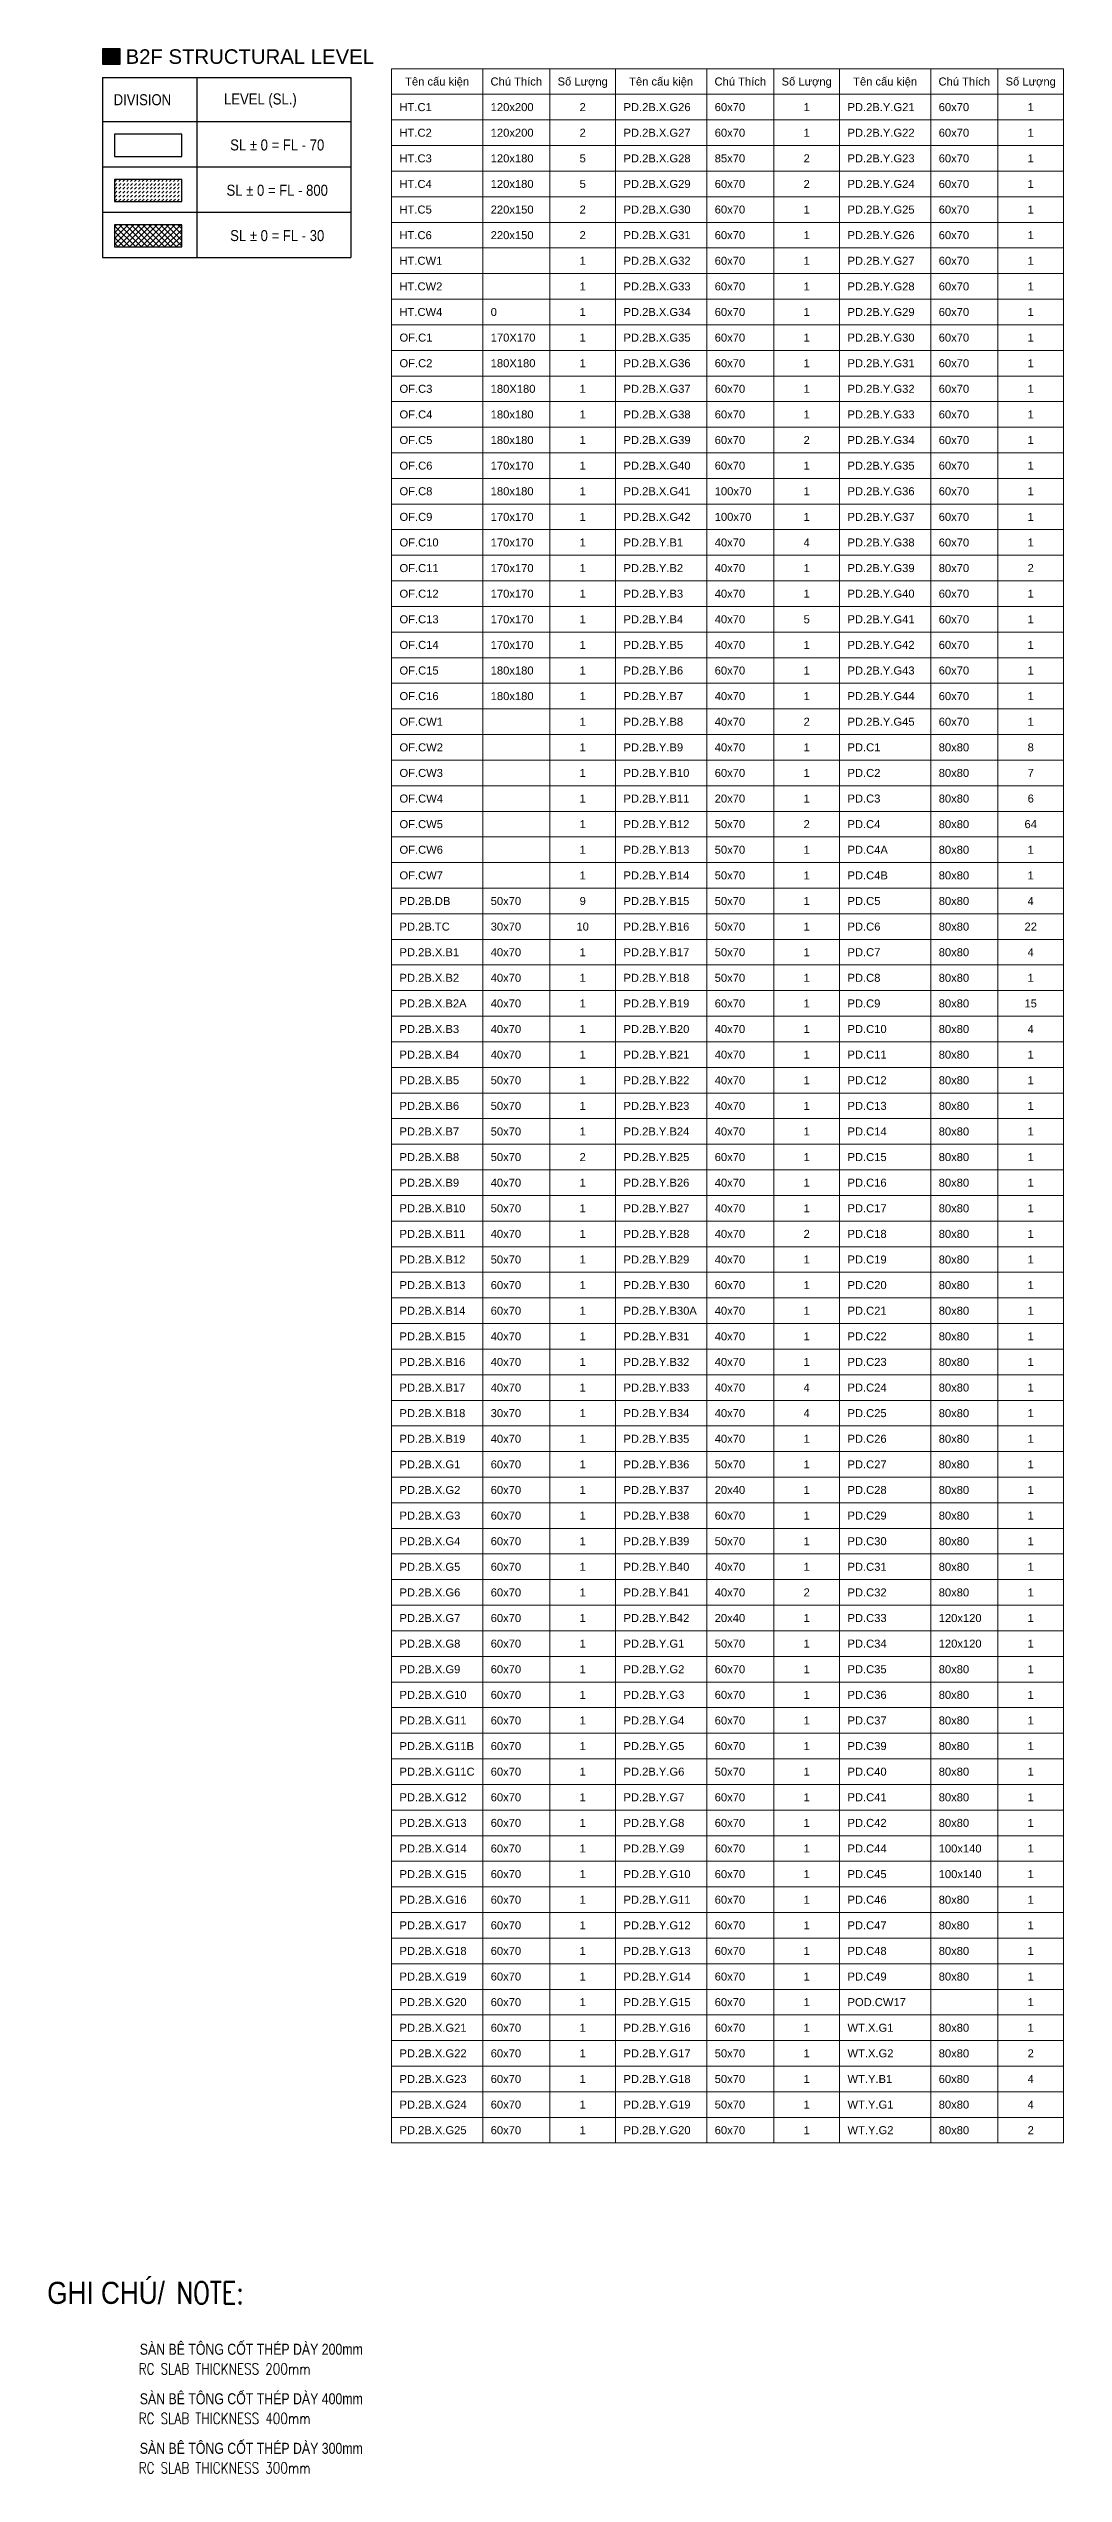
# Model space of a CAD drawing. Header units: millimetres. Extents: x -20379 to 476967, y -520228 to 220376.
# Drawn here: x 217867 to 263922, y -9451 to 100546 of the extents above; entities that cross this region are included whole.
import ezdxf
from ezdxf.enums import TextEntityAlignment as Align

# ---------------------------------------------------------------- set-up
doc = ezdxf.new("R2010")
doc.units = ezdxf.units.MM
doc.header["$MEASUREMENT"] = 0
for name, color, linetype, lineweight in [('$0$NDC_S_THIN LINE', 7, 'Continuous', 20), ('NDC_FRAME', 7, 'Continuous', 20), ('NDC_S_DIM', 1, 'Continuous', 15), ('NDC_S_ENG TEXT', 2, 'Continuous', 20), ('NDC_S_HATCH MATERIAL', 8, 'Continuous', 9), ('NDC_S_VN TEXT', 7, 'Continuous', 20)]:
    doc.layers.add(name, color=color, linetype=linetype, lineweight=lineweight)
doc.layers.add('FOOTING BOTTOM LEVEL$0$@ SL+100 EL-1.3', color=11, linetype='Continuous')
doc.layers.add('FOOTING BOTTOM LEVEL$0$@ SL+300 EL-1.1', color=41, linetype='Continuous')
doc.styles.add('FOOTING BOTTOM LEVEL$0$AREA MENSURATION$0$Style-Arial', font='arial.ttf')
doc.styles.add('NDC_ARIAL', font='arial.ttf', dxfattribs={"width": 0.85})
doc.styles.add('NDC_EN TXT', font='romans.shx', dxfattribs={"width": 0.8})
doc.styles.add('NDC_VIE TXT', font='arial.ttf', dxfattribs={"width": 0.8})

# ---------------------------------------------------------------- blocks, each defined once
blk = doc.blocks.new('A$Ca77c4fbf')
at = {"layer": 'NDC_FRAME'}
for p, q in [((0, 0), (0, -94089.6)), ((0, 0), (10164, 0)), ((4138.2, 0), (4138.2, -94089.6)), ((7187.4, 0), (7187.4, -94089.6)), ((10164, 0), (10164, -94089.6)), ((10164, 0), (10164, -94089.6)), ((10164, 0), (20328, 0)), ((14302.2, 0), (14302.2, -94089.6)), ((17351.4, 0), (17351.4, -94089.6)), ((20328, 0), (20328, -94089.6)), ((20328, 0), (20328, -94089.6)), ((20328, 0), (30492, 0)), ((24466.2, 0), (24466.2, -94089.6)), ((27515.4, 0), (27515.4, -94089.6)), ((30492, 0), (30492, -94089.6)), ((0, -1161.6), (10164, -1161.6)), ((10164, -1161.6), (20328, -1161.6)), ((20328, -1161.6), (30492, -1161.6)), ((0, -2323.2), (10164, -2323.2)), ((10164, -2323.2), (20328, -2323.2)), ((20328, -2323.2), (30492, -2323.2)), ((0, -3484.8), (10164, -3484.8)), ((10164, -3484.8), (20328, -3484.8)), ((20328, -3484.8), (30492, -3484.8)), ((0, -4646.4), (10164, -4646.4)), ((10164, -4646.4), (20328, -4646.4)), ((20328, -4646.4), (30492, -4646.4)), ((0, -5808), (10164, -5808)), ((10164, -5808), (20328, -5808)), ((20328, -5808), (30492, -5808)), ((0, -6969.6), (10164, -6969.6)), ((10164, -6969.6), (20328, -6969.6)), ((20328, -6969.6), (30492, -6969.6)), ((0, -8131.2), (10164, -8131.2)), ((10164, -8131.2), (20328, -8131.2)), ((20328, -8131.2), (30492, -8131.2)), ((0, -9292.8), (10164, -9292.8)), ((10164, -9292.8), (20328, -9292.8)), ((20328, -9292.8), (30492, -9292.8)), ((0, -10454.4), (10164, -10454.4)), ((10164, -10454.4), (20328, -10454.4)), ((20328, -10454.4), (30492, -10454.4)), ((0, -11616), (10164, -11616)), ((10164, -11616), (20328, -11616)), ((20328, -11616), (30492, -11616)), ((0, -12777.6), (10164, -12777.6)), ((10164, -12777.6), (20328, -12777.6)), ((20328, -12777.6), (30492, -12777.6)), ((0, -13939.2), (10164, -13939.2)), ((10164, -13939.2), (20328, -13939.2)), ((20328, -13939.2), (30492, -13939.2)), ((0, -15100.8), (10164, -15100.8)), ((10164, -15100.8), (20328, -15100.8)), ((20328, -15100.8), (30492, -15100.8)), ((0, -16262.4), (10164, -16262.4)), ((10164, -16262.4), (20328, -16262.4)), ((20328, -16262.4), (30492, -16262.4)), ((0, -17424), (10164, -17424)), ((10164, -17424), (20328, -17424)), ((20328, -17424), (30492, -17424)), ((0, -18585.6), (10164, -18585.6)), ((10164, -18585.6), (20328, -18585.6)), ((20328, -18585.6), (30492, -18585.6)), ((0, -19747.2), (10164, -19747.2)), ((10164, -19747.2), (20328, -19747.2)), ((20328, -19747.2), (30492, -19747.2)), ((0, -20908.8), (10164, -20908.8)), ((10164, -20908.8), (20328, -20908.8)), ((20328, -20908.8), (30492, -20908.8)), ((0, -22070.4), (10164, -22070.4)), ((10164, -22070.4), (20328, -22070.4)), ((20328, -22070.4), (30492, -22070.4)), ((0, -23232), (10164, -23232)), ((10164, -23232), (20328, -23232)), ((20328, -23232), (30492, -23232)), ((0, -24393.6), (10164, -24393.6)), ((10164, -24393.6), (20328, -24393.6)), ((20328, -24393.6), (30492, -24393.6)), ((0, -25555.2), (10164, -25555.2)), ((10164, -25555.2), (20328, -25555.2)), ((20328, -25555.2), (30492, -25555.2)), ((0, -26716.8), (10164, -26716.8)), ((10164, -26716.8), (20328, -26716.8)), ((20328, -26716.8), (30492, -26716.8)), ((0, -27878.4), (10164, -27878.4)), ((10164, -27878.4), (20328, -27878.4)), ((20328, -27878.4), (30492, -27878.4)), ((0, -29040), (10164, -29040)), ((10164, -29040), (20328, -29040)), ((20328, -29040), (30492, -29040)), ((0, -30201.6), (10164, -30201.6)), ((10164, -30201.6), (20328, -30201.6)), ((20328, -30201.6), (30492, -30201.6)), ((0, -31363.2), (10164, -31363.2)), ((10164, -31363.2), (20328, -31363.2)), ((20328, -31363.2), (30492, -31363.2)), ((0, -32524.8), (10164, -32524.8)), ((10164, -32524.8), (20328, -32524.8)), ((20328, -32524.8), (30492, -32524.8)), ((0, -33686.4), (10164, -33686.4)), ((10164, -33686.4), (20328, -33686.4)), ((20328, -33686.4), (30492, -33686.4)), ((0, -34848), (10164, -34848)), ((10164, -34848), (20328, -34848)), ((20328, -34848), (30492, -34848)), ((0, -36009.6), (10164, -36009.6)), ((10164, -36009.6), (20328, -36009.6)), ((20328, -36009.6), (30492, -36009.6)), ((0, -37171.2), (10164, -37171.2)), ((10164, -37171.2), (20328, -37171.2)), ((20328, -37171.2), (30492, -37171.2)), ((0, -38332.8), (10164, -38332.8)), ((10164, -38332.8), (20328, -38332.8)), ((20328, -38332.8), (30492, -38332.8)), ((0, -39494.4), (10164, -39494.4)), ((10164, -39494.4), (20328, -39494.4)), ((20328, -39494.4), (30492, -39494.4)), ((0, -40656), (10164, -40656)), ((10164, -40656), (20328, -40656)), ((20328, -40656), (30492, -40656)), ((0, -41817.6), (10164, -41817.6)), ((10164, -41817.6), (20328, -41817.6)), ((20328, -41817.6), (30492, -41817.6)), ((0, -42979.2), (10164, -42979.2)), ((10164, -42979.2), (20328, -42979.2)), ((20328, -42979.2), (30492, -42979.2)), ((0, -44140.8), (10164, -44140.8)), ((10164, -44140.8), (20328, -44140.8)), ((20328, -44140.8), (30492, -44140.8)), ((0, -45302.4), (10164, -45302.4)), ((10164, -45302.4), (20328, -45302.4)), ((20328, -45302.4), (30492, -45302.4)), ((0, -46464), (10164, -46464)), ((10164, -46464), (20328, -46464)), ((20328, -46464), (30492, -46464)), ((0, -47625.6), (10164, -47625.6)), ((10164, -47625.6), (20328, -47625.6)), ((20328, -47625.6), (30492, -47625.6)), ((0, -48787.2), (10164, -48787.2)), ((10164, -48787.2), (20328, -48787.2)), ((20328, -48787.2), (30492, -48787.2)), ((0, -49948.8), (10164, -49948.8)), ((10164, -49948.8), (20328, -49948.8)), ((20328, -49948.8), (30492, -49948.8)), ((0, -51110.4), (10164, -51110.4)), ((10164, -51110.4), (20328, -51110.4)), ((20328, -51110.4), (30492, -51110.4)), ((0, -52272), (10164, -52272)), ((10164, -52272), (20328, -52272)), ((20328, -52272), (30492, -52272)), ((0, -53433.6), (10164, -53433.6)), ((10164, -53433.6), (20328, -53433.6)), ((20328, -53433.6), (30492, -53433.6)), ((0, -54595.2), (10164, -54595.2)), ((10164, -54595.2), (20328, -54595.2)), ((20328, -54595.2), (30492, -54595.2)), ((0, -55756.8), (10164, -55756.8)), ((10164, -55756.8), (20328, -55756.8)), ((20328, -55756.8), (30492, -55756.8)), ((0, -56918.4), (10164, -56918.4)), ((10164, -56918.4), (20328, -56918.4)), ((20328, -56918.4), (30492, -56918.4)), ((0, -58080), (10164, -58080)), ((10164, -58080), (20328, -58080)), ((20328, -58080), (30492, -58080)), ((0, -59241.6), (10164, -59241.6)), ((10164, -59241.6), (20328, -59241.6)), ((20328, -59241.6), (30492, -59241.6)), ((0, -60403.2), (10164, -60403.2)), ((10164, -60403.2), (20328, -60403.2)), ((20328, -60403.2), (30492, -60403.2)), ((0, -61564.8), (10164, -61564.8)), ((10164, -61564.8), (20328, -61564.8)), ((20328, -61564.8), (30492, -61564.8)), ((0, -62726.4), (10164, -62726.4)), ((10164, -62726.4), (20328, -62726.4)), ((20328, -62726.4), (30492, -62726.4)), ((0, -63888), (10164, -63888)), ((10164, -63888), (20328, -63888)), ((20328, -63888), (30492, -63888)), ((0, -65049.6), (10164, -65049.6)), ((10164, -65049.6), (20328, -65049.6)), ((20328, -65049.6), (30492, -65049.6)), ((0, -66211.2), (10164, -66211.2)), ((10164, -66211.2), (20328, -66211.2)), ((20328, -66211.2), (30492, -66211.2)), ((0, -67372.8), (10164, -67372.8)), ((10164, -67372.8), (20328, -67372.8)), ((20328, -67372.8), (30492, -67372.8)), ((0, -68534.4), (10164, -68534.4)), ((10164, -68534.4), (20328, -68534.4)), ((20328, -68534.4), (30492, -68534.4)), ((0, -69696), (10164, -69696)), ((10164, -69696), (20328, -69696)), ((20328, -69696), (30492, -69696)), ((0, -70857.6), (10164, -70857.6)), ((10164, -70857.6), (20328, -70857.6)), ((20328, -70857.6), (30492, -70857.6)), ((0, -72019.2), (10164, -72019.2)), ((10164, -72019.2), (20328, -72019.2)), ((20328, -72019.2), (30492, -72019.2)), ((0, -73180.8), (10164, -73180.8)), ((10164, -73180.8), (20328, -73180.8)), ((20328, -73180.8), (30492, -73180.8)), ((0, -74342.4), (10164, -74342.4)), ((10164, -74342.4), (20328, -74342.4)), ((20328, -74342.4), (30492, -74342.4)), ((0, -75504), (10164, -75504)), ((10164, -75504), (20328, -75504)), ((20328, -75504), (30492, -75504)), ((0, -76665.6), (10164, -76665.6)), ((10164, -76665.6), (20328, -76665.6)), ((20328, -76665.6), (30492, -76665.6)), ((0, -77827.2), (10164, -77827.2)), ((10164, -77827.2), (20328, -77827.2)), ((20328, -77827.2), (30492, -77827.2)), ((0, -78988.8), (10164, -78988.8)), ((10164, -78988.8), (20328, -78988.8)), ((20328, -78988.8), (30492, -78988.8)), ((0, -80150.4), (10164, -80150.4)), ((10164, -80150.4), (20328, -80150.4)), ((20328, -80150.4), (30492, -80150.4)), ((0, -81312), (10164, -81312)), ((10164, -81312), (20328, -81312)), ((20328, -81312), (30492, -81312)), ((0, -82473.6), (10164, -82473.6)), ((10164, -82473.6), (20328, -82473.6)), ((20328, -82473.6), (30492, -82473.6)), ((0, -83635.2), (10164, -83635.2)), ((10164, -83635.2), (20328, -83635.2)), ((20328, -83635.2), (30492, -83635.2)), ((0, -84796.8), (10164, -84796.8)), ((10164, -84796.8), (20328, -84796.8)), ((20328, -84796.8), (30492, -84796.8)), ((0, -85958.4), (10164, -85958.4)), ((10164, -85958.4), (20328, -85958.4)), ((20328, -85958.4), (30492, -85958.4)), ((0, -87120), (10164, -87120)), ((10164, -87120), (20328, -87120)), ((20328, -87120), (30492, -87120)), ((0, -88281.6), (10164, -88281.6)), ((10164, -88281.6), (20328, -88281.6)), ((20328, -88281.6), (30492, -88281.6)), ((0, -89443.2), (10164, -89443.2)), ((10164, -89443.2), (20328, -89443.2)), ((20328, -89443.2), (30492, -89443.2)), ((0, -90604.8), (10164, -90604.8)), ((10164, -90604.8), (20328, -90604.8)), ((20328, -90604.8), (30492, -90604.8)), ((0, -91766.4), (10164, -91766.4)), ((10164, -91766.4), (20328, -91766.4)), ((20328, -91766.4), (30492, -91766.4)), ((0, -92928), (10164, -92928)), ((10164, -92928), (20328, -92928)), ((20328, -92928), (30492, -92928)), ((0, -94089.6), (10164, -94089.6)), ((10164, -94089.6), (20328, -94089.6)), ((20328, -94089.6), (30492, -94089.6))]:
    blk.add_line(p, q, dxfattribs=at)
at = {"layer": 'NDC_S_VN TEXT', "style": 'NDC_ARIAL'}
for s, p in [('Tên cấu kiện', (2069.1, -580.8)), ('Chú Thích', (5662.8, -580.8)), ('Số Lượng', (8675.7, -580.8)), ('Tên cấu kiện', (12233.1, -580.8)), ('Chú Thích', (15826.8, -580.8)), ('Số Lượng', (18839.7, -580.8)), ('Tên cấu kiện', (22397.1, -580.8)), ('Chú Thích', (25990.8, -580.8)), ('Số Lượng', (29003.7, -580.8)), ('2', (8675.7, -1742.4)), ('1', (18839.7, -1742.4)), ('1', (29003.7, -1742.4)), ('2', (8675.7, -2904)), ('1', (18839.7, -2904)), ('1', (29003.7, -2904)), ('5', (8675.7, -4065.6)), ('2', (18839.7, -4065.6)), ('1', (29003.7, -4065.6)), ('5', (8675.7, -5227.2)), ('2', (18839.7, -5227.2)), ('1', (29003.7, -5227.2)), ('2', (8675.7, -6388.8)), ('1', (18839.7, -6388.8)), ('1', (29003.7, -6388.8)), ('2', (8675.7, -7550.4)), ('1', (18839.7, -7550.4)), ('1', (29003.7, -7550.4)), ('1', (8675.7, -8712)), ('1', (18839.7, -8712)), ('1', (29003.7, -8712)), ('1', (8675.7, -9873.6)), ('1', (18839.7, -9873.6)), ('1', (29003.7, -9873.6)), ('1', (8675.7, -11035.2)), ('1', (18839.7, -11035.2)), ('1', (29003.7, -11035.2)), ('1', (8675.7, -12196.8)), ('1', (18839.7, -12196.8)), ('1', (29003.7, -12196.8)), ('1', (8675.7, -13358.4)), ('1', (18839.7, -13358.4)), ('1', (29003.7, -13358.4)), ('1', (8675.7, -14520)), ('1', (18839.7, -14520)), ('1', (29003.7, -14520)), ('1', (8675.7, -15681.6)), ('1', (18839.7, -15681.6)), ('1', (29003.7, -15681.6)), ('1', (8675.7, -16843.2)), ('2', (18839.7, -16843.2)), ('1', (29003.7, -16843.2)), ('1', (8675.7, -18004.8)), ('1', (18839.7, -18004.8)), ('1', (29003.7, -18004.8)), ('1', (8675.7, -19166.4)), ('1', (18839.7, -19166.4)), ('1', (29003.7, -19166.4)), ('1', (8675.7, -20328)), ('1', (18839.7, -20328)), ('1', (29003.7, -20328)), ('1', (8675.7, -21489.6)), ('4', (18839.7, -21489.6)), ('1', (29003.7, -21489.6)), ('1', (8675.7, -22651.2)), ('1', (18839.7, -22651.2)), ('2', (29003.7, -22651.2)), ('1', (8675.7, -23812.8)), ('1', (18839.7, -23812.8)), ('1', (29003.7, -23812.8)), ('1', (8675.7, -24974.4)), ('5', (18839.7, -24974.4)), ('1', (29003.7, -24974.4)), ('1', (8675.7, -26136)), ('1', (18839.7, -26136)), ('1', (29003.7, -26136)), ('1', (8675.7, -27297.6)), ('1', (18839.7, -27297.6)), ('1', (29003.7, -27297.6)), ('1', (8675.7, -28459.2)), ('1', (18839.7, -28459.2)), ('1', (29003.7, -28459.2)), ('1', (8675.7, -29620.8)), ('2', (18839.7, -29620.8)), ('1', (29003.7, -29620.8)), ('1', (8675.7, -30782.4)), ('1', (18839.7, -30782.4)), ('8', (29003.7, -30782.4)), ('1', (8675.7, -31944)), ('1', (18839.7, -31944)), ('7', (29003.7, -31944)), ('1', (8675.7, -33105.6)), ('1', (18839.7, -33105.6)), ('6', (29003.7, -33105.6)), ('1', (8675.7, -34267.2)), ('2', (18839.7, -34267.2)), ('64', (29003.7, -34267.2)), ('1', (8675.7, -35428.8)), ('1', (18839.7, -35428.8)), ('1', (29003.7, -35428.8)), ('1', (8675.7, -36590.4)), ('1', (18839.7, -36590.4)), ('1', (29003.7, -36590.4)), ('9', (8675.7, -37752)), ('1', (18839.7, -37752)), ('4', (29003.7, -37752)), ('10', (8675.7, -38913.6)), ('1', (18839.7, -38913.6)), ('22', (29003.7, -38913.6)), ('1', (8675.7, -40075.2)), ('1', (18839.7, -40075.2)), ('4', (29003.7, -40075.2)), ('1', (8675.7, -41236.8)), ('1', (18839.7, -41236.8)), ('1', (29003.7, -41236.8)), ('1', (8675.7, -42398.4)), ('1', (18839.7, -42398.4)), ('15', (29003.7, -42398.4)), ('1', (8675.7, -43560)), ('1', (18839.7, -43560)), ('4', (29003.7, -43560)), ('1', (8675.7, -44721.6)), ('1', (18839.7, -44721.6)), ('1', (29003.7, -44721.6)), ('1', (8675.7, -45883.2)), ('1', (18839.7, -45883.2)), ('1', (29003.7, -45883.2)), ('1', (8675.7, -47044.8)), ('1', (18839.7, -47044.8)), ('1', (29003.7, -47044.8)), ('1', (8675.7, -48206.4)), ('1', (18839.7, -48206.4)), ('1', (29003.7, -48206.4)), ('2', (8675.7, -49368)), ('1', (18839.7, -49368)), ('1', (29003.7, -49368)), ('1', (8675.7, -50529.6)), ('1', (18839.7, -50529.6)), ('1', (29003.7, -50529.6)), ('1', (8675.7, -51691.2)), ('1', (18839.7, -51691.2)), ('1', (29003.7, -51691.2)), ('1', (8675.7, -52852.8)), ('2', (18839.7, -52852.8)), ('1', (29003.7, -52852.8)), ('1', (8675.7, -54014.4)), ('1', (18839.7, -54014.4)), ('1', (29003.7, -54014.4)), ('1', (8675.7, -55176)), ('1', (18839.7, -55176)), ('1', (29003.7, -55176)), ('1', (8675.7, -56337.6)), ('1', (18839.7, -56337.6)), ('1', (29003.7, -56337.6)), ('1', (8675.7, -57499.2)), ('1', (18839.7, -57499.2)), ('1', (29003.7, -57499.2)), ('1', (8675.7, -58660.8)), ('1', (18839.7, -58660.8)), ('1', (29003.7, -58660.8)), ('1', (8675.7, -59822.4)), ('4', (18839.7, -59822.4)), ('1', (29003.7, -59822.4)), ('1', (8675.7, -60984)), ('4', (18839.7, -60984)), ('1', (29003.7, -60984)), ('1', (8675.7, -62145.6)), ('1', (18839.7, -62145.6)), ('1', (29003.7, -62145.6)), ('1', (8675.7, -63307.2)), ('1', (18839.7, -63307.2)), ('1', (29003.7, -63307.2)), ('1', (8675.7, -64468.8)), ('1', (18839.7, -64468.8)), ('1', (29003.7, -64468.8)), ('1', (8675.7, -65630.4)), ('1', (18839.7, -65630.4)), ('1', (29003.7, -65630.4)), ('1', (8675.7, -66792)), ('1', (18839.7, -66792)), ('1', (29003.7, -66792)), ('1', (8675.7, -67953.6)), ('1', (18839.7, -67953.6)), ('1', (29003.7, -67953.6)), ('1', (8675.7, -69115.2)), ('2', (18839.7, -69115.2)), ('1', (29003.7, -69115.2)), ('1', (8675.7, -70276.8)), ('1', (18839.7, -70276.8)), ('1', (29003.7, -70276.8)), ('1', (8675.7, -71438.4)), ('1', (18839.7, -71438.4)), ('1', (29003.7, -71438.4)), ('1', (8675.7, -72600)), ('1', (18839.7, -72600)), ('1', (29003.7, -72600)), ('1', (8675.7, -73761.6)), ('1', (18839.7, -73761.6)), ('1', (29003.7, -73761.6)), ('1', (8675.7, -74923.2)), ('1', (18839.7, -74923.2)), ('1', (29003.7, -74923.2)), ('1', (8675.7, -76084.8)), ('1', (18839.7, -76084.8)), ('1', (29003.7, -76084.8)), ('1', (8675.7, -77246.4)), ('1', (18839.7, -77246.4)), ('1', (29003.7, -77246.4)), ('1', (8675.7, -78408)), ('1', (18839.7, -78408)), ('1', (29003.7, -78408)), ('1', (8675.7, -79569.6)), ('1', (18839.7, -79569.6)), ('1', (29003.7, -79569.6)), ('1', (8675.7, -80731.2)), ('1', (18839.7, -80731.2)), ('1', (29003.7, -80731.2)), ('1', (8675.7, -81892.8)), ('1', (18839.7, -81892.8)), ('1', (29003.7, -81892.8)), ('1', (8675.7, -83054.4)), ('1', (18839.7, -83054.4)), ('1', (29003.7, -83054.4)), ('1', (8675.7, -84216)), ('1', (18839.7, -84216)), ('1', (29003.7, -84216)), ('1', (8675.7, -85377.6)), ('1', (18839.7, -85377.6)), ('1', (29003.7, -85377.6)), ('1', (8675.7, -86539.2)), ('1', (18839.7, -86539.2)), ('1', (29003.7, -86539.2)), ('1', (8675.7, -87700.8)), ('1', (18839.7, -87700.8)), ('1', (29003.7, -87700.8)), ('1', (8675.7, -88862.4)), ('1', (18839.7, -88862.4)), ('1', (29003.7, -88862.4)), ('1', (8675.7, -90024)), ('1', (18839.7, -90024)), ('2', (29003.7, -90024)), ('1', (8675.7, -91185.6)), ('1', (18839.7, -91185.6)), ('4', (29003.7, -91185.6)), ('1', (8675.7, -92347.2)), ('1', (18839.7, -92347.2)), ('4', (29003.7, -92347.2)), ('1', (8675.7, -93508.8)), ('1', (18839.7, -93508.8)), ('2', (29003.7, -93508.8))]:
    blk.add_text(s, height=363, dxfattribs=at).set_placement(p, align=Align.MIDDLE_CENTER)
for s, p in [('HT.C1', (363, -1742.4)), ('120x200', (4501.2, -1742.4)), ('PD.2B.X.G26', (10527, -1742.4)), ('60x70', (14665.2, -1742.4)), ('PD.2B.Y.G21', (20691, -1742.4)), ('60x70', (24829.2, -1742.4)), ('HT.C2', (363, -2904)), ('120x200', (4501.2, -2904)), ('PD.2B.X.G27', (10527, -2904)), ('60x70', (14665.2, -2904)), ('PD.2B.Y.G22', (20691, -2904)), ('60x70', (24829.2, -2904)), ('HT.C3', (363, -4065.6)), ('120x180', (4501.2, -4065.6)), ('PD.2B.X.G28', (10527, -4065.6)), ('85x70', (14665.2, -4065.6)), ('PD.2B.Y.G23', (20691, -4065.6)), ('60x70', (24829.2, -4065.6)), ('HT.C4', (363, -5227.2)), ('120x180', (4501.2, -5227.2)), ('PD.2B.X.G29', (10527, -5227.2)), ('60x70', (14665.2, -5227.2)), ('PD.2B.Y.G24', (20691, -5227.2)), ('60x70', (24829.2, -5227.2)), ('HT.C5', (363, -6388.8)), ('220x150', (4501.2, -6388.8)), ('PD.2B.X.G30', (10527, -6388.8)), ('60x70', (14665.2, -6388.8)), ('PD.2B.Y.G25', (20691, -6388.8)), ('60x70', (24829.2, -6388.8)), ('HT.C6', (363, -7550.4)), ('220x150', (4501.2, -7550.4)), ('PD.2B.X.G31', (10527, -7550.4)), ('60x70', (14665.2, -7550.4)), ('PD.2B.Y.G26', (20691, -7550.4)), ('60x70', (24829.2, -7550.4)), ('HT.CW1', (363, -8712)), ('PD.2B.X.G32', (10527, -8712)), ('60x70', (14665.2, -8712)), ('PD.2B.Y.G27', (20691, -8712)), ('60x70', (24829.2, -8712)), ('HT.CW2', (363, -9873.6)), ('PD.2B.X.G33', (10527, -9873.6)), ('60x70', (14665.2, -9873.6)), ('PD.2B.Y.G28', (20691, -9873.6)), ('60x70', (24829.2, -9873.6)), ('HT.CW4', (363, -11035.2)), ('0', (4501.2, -11035.2)), ('PD.2B.X.G34', (10527, -11035.2)), ('60x70', (14665.2, -11035.2)), ('PD.2B.Y.G29', (20691, -11035.2)), ('60x70', (24829.2, -11035.2)), ('OF.C1', (363, -12196.8)), ('170X170', (4501.2, -12196.8)), ('PD.2B.X.G35', (10527, -12196.8)), ('60x70', (14665.2, -12196.8)), ('PD.2B.Y.G30', (20691, -12196.8)), ('60x70', (24829.2, -12196.8)), ('OF.C2', (363, -13358.4)), ('180X180', (4501.2, -13358.4)), ('PD.2B.X.G36', (10527, -13358.4)), ('60x70', (14665.2, -13358.4)), ('PD.2B.Y.G31', (20691, -13358.4)), ('60x70', (24829.2, -13358.4)), ('OF.C3', (363, -14520)), ('180X180', (4501.2, -14520)), ('PD.2B.X.G37', (10527, -14520)), ('60x70', (14665.2, -14520)), ('PD.2B.Y.G32', (20691, -14520)), ('60x70', (24829.2, -14520)), ('OF.C4', (363, -15681.6)), ('180x180', (4501.2, -15681.6)), ('PD.2B.X.G38', (10527, -15681.6)), ('60x70', (14665.2, -15681.6)), ('PD.2B.Y.G33', (20691, -15681.6)), ('60x70', (24829.2, -15681.6)), ('OF.C5', (363, -16843.2)), ('180x180', (4501.2, -16843.2)), ('PD.2B.X.G39', (10527, -16843.2)), ('60x70', (14665.2, -16843.2)), ('PD.2B.Y.G34', (20691, -16843.2)), ('60x70', (24829.2, -16843.2)), ('OF.C6', (363, -18004.8)), ('170x170', (4501.2, -18004.8)), ('PD.2B.X.G40', (10527, -18004.8)), ('60x70', (14665.2, -18004.8)), ('PD.2B.Y.G35', (20691, -18004.8)), ('60x70', (24829.2, -18004.8)), ('OF.C8', (363, -19166.4)), ('180x180', (4501.2, -19166.4)), ('PD.2B.X.G41', (10527, -19166.4)), ('100x70', (14665.2, -19166.4)), ('PD.2B.Y.G36', (20691, -19166.4)), ('60x70', (24829.2, -19166.4)), ('OF.C9', (363, -20328)), ('170x170', (4501.2, -20328)), ('PD.2B.X.G42', (10527, -20328)), ('100x70', (14665.2, -20328)), ('PD.2B.Y.G37', (20691, -20328)), ('60x70', (24829.2, -20328)), ('OF.C10', (363, -21489.6)), ('170x170', (4501.2, -21489.6)), ('PD.2B.Y.B1', (10527, -21489.6)), ('40x70', (14665.2, -21489.6)), ('PD.2B.Y.G38', (20691, -21489.6)), ('60x70', (24829.2, -21489.6)), ('OF.C11', (363, -22651.2)), ('170x170', (4501.2, -22651.2)), ('PD.2B.Y.B2', (10527, -22651.2)), ('40x70', (14665.2, -22651.2)), ('PD.2B.Y.G39', (20691, -22651.2)), ('80x70', (24829.2, -22651.2)), ('OF.C12', (363, -23812.8)), ('170x170', (4501.2, -23812.8)), ('PD.2B.Y.B3', (10527, -23812.8)), ('40x70', (14665.2, -23812.8)), ('PD.2B.Y.G40', (20691, -23812.8)), ('60x70', (24829.2, -23812.8)), ('OF.C13', (363, -24974.4)), ('170x170', (4501.2, -24974.4)), ('PD.2B.Y.B4', (10527, -24974.4)), ('40x70', (14665.2, -24974.4)), ('PD.2B.Y.G41', (20691, -24974.4)), ('60x70', (24829.2, -24974.4)), ('OF.C14', (363, -26136)), ('170x170', (4501.2, -26136)), ('PD.2B.Y.B5', (10527, -26136)), ('40x70', (14665.2, -26136)), ('PD.2B.Y.G42', (20691, -26136)), ('60x70', (24829.2, -26136)), ('OF.C15', (363, -27297.6)), ('180x180', (4501.2, -27297.6)), ('PD.2B.Y.B6', (10527, -27297.6)), ('60x70', (14665.2, -27297.6)), ('PD.2B.Y.G43', (20691, -27297.6)), ('60x70', (24829.2, -27297.6)), ('OF.C16', (363, -28459.2)), ('180x180', (4501.2, -28459.2)), ('PD.2B.Y.B7', (10527, -28459.2)), ('40x70', (14665.2, -28459.2)), ('PD.2B.Y.G44', (20691, -28459.2)), ('60x70', (24829.2, -28459.2)), ('OF.CW1', (363, -29620.8)), ('PD.2B.Y.B8', (10527, -29620.8)), ('40x70', (14665.2, -29620.8)), ('PD.2B.Y.G45', (20691, -29620.8)), ('60x70', (24829.2, -29620.8)), ('OF.CW2', (363, -30782.4)), ('PD.2B.Y.B9', (10527, -30782.4)), ('40x70', (14665.2, -30782.4)), ('PD.C1', (20691, -30782.4)), ('80x80', (24829.2, -30782.4)), ('OF.CW3', (363, -31944)), ('PD.2B.Y.B10', (10527, -31944)), ('60x70', (14665.2, -31944)), ('PD.C2', (20691, -31944)), ('80x80', (24829.2, -31944)), ('OF.CW4', (363, -33105.6)), ('PD.2B.Y.B11', (10527, -33105.6)), ('20x70', (14665.2, -33105.6)), ('PD.C3', (20691, -33105.6)), ('80x80', (24829.2, -33105.6)), ('OF.CW5', (363, -34267.2)), ('PD.2B.Y.B12', (10527, -34267.2)), ('50x70', (14665.2, -34267.2)), ('PD.C4', (20691, -34267.2)), ('80x80', (24829.2, -34267.2)), ('OF.CW6', (363, -35428.8)), ('PD.2B.Y.B13', (10527, -35428.8)), ('50x70', (14665.2, -35428.8)), ('PD.C4A', (20691, -35428.8)), ('80x80', (24829.2, -35428.8)), ('OF.CW7', (363, -36590.4)), ('PD.2B.Y.B14', (10527, -36590.4)), ('50x70', (14665.2, -36590.4)), ('PD.C4B', (20691, -36590.4)), ('80x80', (24829.2, -36590.4)), ('PD.2B.DB', (363, -37752)), ('50x70', (4501.2, -37752)), ('PD.2B.Y.B15', (10527, -37752)), ('50x70', (14665.2, -37752)), ('PD.C5', (20691, -37752)), ('80x80', (24829.2, -37752)), ('PD.2B.TC', (363, -38913.6)), ('30x70', (4501.2, -38913.6)), ('PD.2B.Y.B16', (10527, -38913.6)), ('50x70', (14665.2, -38913.6)), ('PD.C6', (20691, -38913.6)), ('80x80', (24829.2, -38913.6)), ('PD.2B.X.B1', (363, -40075.2)), ('40x70', (4501.2, -40075.2)), ('PD.2B.Y.B17', (10527, -40075.2)), ('50x70', (14665.2, -40075.2)), ('PD.C7', (20691, -40075.2)), ('80x80', (24829.2, -40075.2)), ('PD.2B.X.B2', (363, -41236.8)), ('40x70', (4501.2, -41236.8)), ('PD.2B.Y.B18', (10527, -41236.8)), ('50x70', (14665.2, -41236.8)), ('PD.C8', (20691, -41236.8)), ('80x80', (24829.2, -41236.8)), ('PD.2B.X.B2A', (363, -42398.4)), ('40x70', (4501.2, -42398.4)), ('PD.2B.Y.B19', (10527, -42398.4)), ('60x70', (14665.2, -42398.4)), ('PD.C9', (20691, -42398.4)), ('80x80', (24829.2, -42398.4)), ('PD.2B.X.B3', (363, -43560)), ('40x70', (4501.2, -43560)), ('PD.2B.Y.B20', (10527, -43560)), ('40x70', (14665.2, -43560)), ('PD.C10', (20691, -43560)), ('80x80', (24829.2, -43560)), ('PD.2B.X.B4', (363, -44721.6)), ('40x70', (4501.2, -44721.6)), ('PD.2B.Y.B21', (10527, -44721.6)), ('40x70', (14665.2, -44721.6)), ('PD.C11', (20691, -44721.6)), ('80x80', (24829.2, -44721.6)), ('PD.2B.X.B5', (363, -45883.2)), ('50x70', (4501.2, -45883.2)), ('PD.2B.Y.B22', (10527, -45883.2)), ('40x70', (14665.2, -45883.2)), ('PD.C12', (20691, -45883.2)), ('80x80', (24829.2, -45883.2)), ('PD.2B.X.B6', (363, -47044.8)), ('50x70', (4501.2, -47044.8)), ('PD.2B.Y.B23', (10527, -47044.8)), ('40x70', (14665.2, -47044.8)), ('PD.C13', (20691, -47044.8)), ('80x80', (24829.2, -47044.8)), ('PD.2B.X.B7', (363, -48206.4)), ('50x70', (4501.2, -48206.4)), ('PD.2B.Y.B24', (10527, -48206.4)), ('40x70', (14665.2, -48206.4)), ('PD.C14', (20691, -48206.4)), ('80x80', (24829.2, -48206.4)), ('PD.2B.X.B8', (363, -49368)), ('50x70', (4501.2, -49368)), ('PD.2B.Y.B25', (10527, -49368)), ('60x70', (14665.2, -49368)), ('PD.C15', (20691, -49368)), ('80x80', (24829.2, -49368)), ('PD.2B.X.B9', (363, -50529.6)), ('40x70', (4501.2, -50529.6)), ('PD.2B.Y.B26', (10527, -50529.6)), ('40x70', (14665.2, -50529.6)), ('PD.C16', (20691, -50529.6)), ('80x80', (24829.2, -50529.6)), ('PD.2B.X.B10', (363, -51691.2)), ('50x70', (4501.2, -51691.2)), ('PD.2B.Y.B27', (10527, -51691.2)), ('40x70', (14665.2, -51691.2)), ('PD.C17', (20691, -51691.2)), ('80x80', (24829.2, -51691.2)), ('PD.2B.X.B11', (363, -52852.8)), ('40x70', (4501.2, -52852.8)), ('PD.2B.Y.B28', (10527, -52852.8)), ('40x70', (14665.2, -52852.8)), ('PD.C18', (20691, -52852.8)), ('80x80', (24829.2, -52852.8)), ('PD.2B.X.B12', (363, -54014.4)), ('50x70', (4501.2, -54014.4)), ('PD.2B.Y.B29', (10527, -54014.4)), ('40x70', (14665.2, -54014.4)), ('PD.C19', (20691, -54014.4)), ('80x80', (24829.2, -54014.4)), ('PD.2B.X.B13', (363, -55176)), ('60x70', (4501.2, -55176)), ('PD.2B.Y.B30', (10527, -55176)), ('60x70', (14665.2, -55176)), ('PD.C20', (20691, -55176)), ('80x80', (24829.2, -55176)), ('PD.2B.X.B14', (363, -56337.6)), ('60x70', (4501.2, -56337.6)), ('PD.2B.Y.B30A', (10527, -56337.6)), ('40x70', (14665.2, -56337.6)), ('PD.C21', (20691, -56337.6)), ('80x80', (24829.2, -56337.6)), ('PD.2B.X.B15', (363, -57499.2)), ('40x70', (4501.2, -57499.2)), ('PD.2B.Y.B31', (10527, -57499.2)), ('40x70', (14665.2, -57499.2)), ('PD.C22', (20691, -57499.2)), ('80x80', (24829.2, -57499.2)), ('PD.2B.X.B16', (363, -58660.8)), ('40x70', (4501.2, -58660.8)), ('PD.2B.Y.B32', (10527, -58660.8)), ('40x70', (14665.2, -58660.8)), ('PD.C23', (20691, -58660.8)), ('80x80', (24829.2, -58660.8)), ('PD.2B.X.B17', (363, -59822.4)), ('40x70', (4501.2, -59822.4)), ('PD.2B.Y.B33', (10527, -59822.4)), ('40x70', (14665.2, -59822.4)), ('PD.C24', (20691, -59822.4)), ('80x80', (24829.2, -59822.4)), ('PD.2B.X.B18', (363, -60984)), ('30x70', (4501.2, -60984)), ('PD.2B.Y.B34', (10527, -60984)), ('40x70', (14665.2, -60984)), ('PD.C25', (20691, -60984)), ('80x80', (24829.2, -60984)), ('PD.2B.X.B19', (363, -62145.6)), ('40x70', (4501.2, -62145.6)), ('PD.2B.Y.B35', (10527, -62145.6)), ('40x70', (14665.2, -62145.6)), ('PD.C26', (20691, -62145.6)), ('80x80', (24829.2, -62145.6)), ('PD.2B.X.G1', (363, -63307.2)), ('60x70', (4501.2, -63307.2)), ('PD.2B.Y.B36', (10527, -63307.2)), ('50x70', (14665.2, -63307.2)), ('PD.C27', (20691, -63307.2)), ('80x80', (24829.2, -63307.2)), ('PD.2B.X.G2', (363, -64468.8)), ('60x70', (4501.2, -64468.8)), ('PD.2B.Y.B37', (10527, -64468.8)), ('20x40', (14665.2, -64468.8)), ('PD.C28', (20691, -64468.8)), ('80x80', (24829.2, -64468.8)), ('PD.2B.X.G3', (363, -65630.4)), ('60x70', (4501.2, -65630.4)), ('PD.2B.Y.B38', (10527, -65630.4)), ('60x70', (14665.2, -65630.4)), ('PD.C29', (20691, -65630.4)), ('80x80', (24829.2, -65630.4)), ('PD.2B.X.G4', (363, -66792)), ('60x70', (4501.2, -66792)), ('PD.2B.Y.B39', (10527, -66792)), ('50x70', (14665.2, -66792)), ('PD.C30', (20691, -66792)), ('80x80', (24829.2, -66792)), ('PD.2B.X.G5', (363, -67953.6)), ('60x70', (4501.2, -67953.6)), ('PD.2B.Y.B40', (10527, -67953.6)), ('40x70', (14665.2, -67953.6)), ('PD.C31', (20691, -67953.6)), ('80x80', (24829.2, -67953.6)), ('PD.2B.X.G6', (363, -69115.2)), ('60x70', (4501.2, -69115.2)), ('PD.2B.Y.B41', (10527, -69115.2)), ('40x70', (14665.2, -69115.2)), ('PD.C32', (20691, -69115.2)), ('80x80', (24829.2, -69115.2)), ('PD.2B.X.G7', (363, -70276.8)), ('60x70', (4501.2, -70276.8)), ('PD.2B.Y.B42', (10527, -70276.8)), ('20x40', (14665.2, -70276.8)), ('PD.C33', (20691, -70276.8)), ('120x120', (24829.2, -70276.8)), ('PD.2B.X.G8', (363, -71438.4)), ('60x70', (4501.2, -71438.4)), ('PD.2B.Y.G1', (10527, -71438.4)), ('50x70', (14665.2, -71438.4)), ('PD.C34', (20691, -71438.4)), ('120x120', (24829.2, -71438.4)), ('PD.2B.X.G9', (363, -72600)), ('60x70', (4501.2, -72600)), ('PD.2B.Y.G2', (10527, -72600)), ('60x70', (14665.2, -72600)), ('PD.C35', (20691, -72600)), ('80x80', (24829.2, -72600)), ('PD.2B.X.G10', (363, -73761.6)), ('60x70', (4501.2, -73761.6)), ('PD.2B.Y.G3', (10527, -73761.6)), ('60x70', (14665.2, -73761.6)), ('PD.C36', (20691, -73761.6)), ('80x80', (24829.2, -73761.6)), ('PD.2B.X.G11', (363, -74923.2)), ('60x70', (4501.2, -74923.2)), ('PD.2B.Y.G4', (10527, -74923.2)), ('60x70', (14665.2, -74923.2)), ('PD.C37', (20691, -74923.2)), ('80x80', (24829.2, -74923.2)), ('PD.2B.X.G11B', (363, -76084.8)), ('60x70', (4501.2, -76084.8)), ('PD.2B.Y.G5', (10527, -76084.8)), ('60x70', (14665.2, -76084.8)), ('PD.C39', (20691, -76084.8)), ('80x80', (24829.2, -76084.8)), ('PD.2B.X.G11C', (363, -77246.4)), ('60x70', (4501.2, -77246.4)), ('PD.2B.Y.G6', (10527, -77246.4)), ('50x70', (14665.2, -77246.4)), ('PD.C40', (20691, -77246.4)), ('80x80', (24829.2, -77246.4)), ('PD.2B.X.G12', (363, -78408)), ('60x70', (4501.2, -78408)), ('PD.2B.Y.G7', (10527, -78408)), ('60x70', (14665.2, -78408)), ('PD.C41', (20691, -78408)), ('80x80', (24829.2, -78408)), ('PD.2B.X.G13', (363, -79569.6)), ('60x70', (4501.2, -79569.6)), ('PD.2B.Y.G8', (10527, -79569.6)), ('60x70', (14665.2, -79569.6)), ('PD.C42', (20691, -79569.6)), ('80x80', (24829.2, -79569.6)), ('PD.2B.X.G14', (363, -80731.2)), ('60x70', (4501.2, -80731.2)), ('PD.2B.Y.G9', (10527, -80731.2)), ('60x70', (14665.2, -80731.2)), ('PD.C44', (20691, -80731.2)), ('100x140', (24829.2, -80731.2)), ('PD.2B.X.G15', (363, -81892.8)), ('60x70', (4501.2, -81892.8)), ('PD.2B.Y.G10', (10527, -81892.8)), ('60x70', (14665.2, -81892.8)), ('PD.C45', (20691, -81892.8)), ('100x140', (24829.2, -81892.8)), ('PD.2B.X.G16', (363, -83054.4)), ('60x70', (4501.2, -83054.4)), ('PD.2B.Y.G11', (10527, -83054.4)), ('60x70', (14665.2, -83054.4)), ('PD.C46', (20691, -83054.4)), ('80x80', (24829.2, -83054.4)), ('PD.2B.X.G17', (363, -84216)), ('60x70', (4501.2, -84216)), ('PD.2B.Y.G12', (10527, -84216)), ('60x70', (14665.2, -84216)), ('PD.C47', (20691, -84216)), ('80x80', (24829.2, -84216)), ('PD.2B.X.G18', (363, -85377.6)), ('60x70', (4501.2, -85377.6)), ('PD.2B.Y.G13', (10527, -85377.6)), ('60x70', (14665.2, -85377.6)), ('PD.C48', (20691, -85377.6)), ('80x80', (24829.2, -85377.6)), ('PD.2B.X.G19', (363, -86539.2)), ('60x70', (4501.2, -86539.2)), ('PD.2B.Y.G14', (10527, -86539.2)), ('60x70', (14665.2, -86539.2)), ('PD.C49', (20691, -86539.2)), ('80x80', (24829.2, -86539.2)), ('PD.2B.X.G20', (363, -87700.8)), ('60x70', (4501.2, -87700.8)), ('PD.2B.Y.G15', (10527, -87700.8)), ('60x70', (14665.2, -87700.8)), ('POD.CW17', (20691, -87700.8)), ('PD.2B.X.G21', (363, -88862.4)), ('60x70', (4501.2, -88862.4)), ('PD.2B.Y.G16', (10527, -88862.4)), ('60x70', (14665.2, -88862.4)), ('WT.X.G1', (20691, -88862.4)), ('80x80', (24829.2, -88862.4)), ('PD.2B.X.G22', (363, -90024)), ('60x70', (4501.2, -90024)), ('PD.2B.Y.G17', (10527, -90024)), ('50x70', (14665.2, -90024)), ('WT.X.G2', (20691, -90024)), ('80x80', (24829.2, -90024)), ('PD.2B.X.G23', (363, -91185.6)), ('60x70', (4501.2, -91185.6)), ('PD.2B.Y.G18', (10527, -91185.6)), ('50x70', (14665.2, -91185.6)), ('WT.Y.B1', (20691, -91185.6)), ('60x80', (24829.2, -91185.6)), ('PD.2B.X.G24', (363, -92347.2)), ('60x70', (4501.2, -92347.2)), ('PD.2B.Y.G19', (10527, -92347.2)), ('50x70', (14665.2, -92347.2)), ('WT.Y.G1', (20691, -92347.2)), ('80x80', (24829.2, -92347.2)), ('PD.2B.X.G25', (363, -93508.8)), ('60x70', (4501.2, -93508.8)), ('PD.2B.Y.G20', (10527, -93508.8)), ('60x70', (14665.2, -93508.8)), ('WT.Y.G2', (20691, -93508.8)), ('80x80', (24829.2, -93508.8))]:
    blk.add_text(s, height=363, dxfattribs=at).set_placement(p, align=Align.MIDDLE_LEFT)

msp = doc.modelspace()

# ---------------------------------------------------------------- hatches: boundary and pattern name
at = {"layer": '$0$NDC_S_THIN LINE', "ltscale": 100}
h = msp.add_hatch(color=251, dxfattribs=at)
h.dxf.hatch_style = 1
h.paths.add_polyline_path([(221103, 100546), (220333, 100546), (220333, 99814), (221103, 99814)])
at = {"layer": 'NDC_S_DIM', "ltscale": 100}
h = msp.add_hatch(dxfattribs=at)
h.set_pattern_fill('ANSI37', color=251, scale=1500)
h.set_pattern_definition([(45, (1859.5, -23926), (-132.58252, 132.58252), []), (135, (1859.5, -23926), (-132.58252, -132.58252), [])])
h.paths.add_polyline_path([(223913, 92543), (220862, 92543), (220862, 91543), (223913, 91543)])
at = {"layer": 'NDC_S_HATCH MATERIAL'}
h = msp.add_hatch(dxfattribs=at)
h.set_pattern_fill('DASH', color=256, scale=1000, angle=45)
h.set_pattern_definition([(45, (1859.5, -23926), (0, 176.776695), [125, -125])])
h.paths.add_polyline_path([(223913, 94599), (220862, 94599), (220862, 93599), (223913, 93599)])

# ---------------------------------------------------------------- linework, layer by layer
for p, q in [((220315, 99233), (231580, 99233)), ((220315, 99233), (220315, 91066)), ((224594, 99233), (224594, 91066)), ((231580, 99233), (231580, 91066)), ((220315, 97233), (231580, 97233)), ((220315, 95177), (231580, 95177)), ((220315, 93122), (231580, 93122)), ((220315, 91066), (231580, 91066))]:
    msp.add_line(p, q)
msp.add_lwpolyline([(220333, 100546), (221103, 100546), (221103, 99814), (220333, 99814)], close=True)
at = {"layer": 'FOOTING BOTTOM LEVEL$0$@ SL+100 EL-1.3', "color": 7}
for points in [[(223913, 94599), (220862, 94599), (220862, 93599), (223913, 93599)], [(223913, 92543), (220862, 92543), (220862, 91543), (223913, 91543)]]:
    msp.add_lwpolyline(points, close=True, dxfattribs=at)
at = {"layer": 'FOOTING BOTTOM LEVEL$0$@ SL+300 EL-1.1', "color": 7}
msp.add_lwpolyline([(223913, 96654), (220862, 96654), (220862, 95654), (223913, 95654)], close=True, dxfattribs=at)

# ---------------------------------------------------------------- block references
at = {"layer": 'FOOTING BOTTOM LEVEL$0$@ SL+300 EL-1.1', "color": 6}
msp.add_blockref('A$Ca77c4fbf', (233430, 99630), dxfattribs=at)

# ---------------------------------------------------------------- texts
at = {"style": 'FOOTING BOTTOM LEVEL$0$AREA MENSURATION$0$Style-Arial'}
msp.add_text('B2F STRUCTURAL LEVEL', height=660, dxfattribs=at).set_placement((221366, 100510), align=Align.TOP_LEFT)
at = {"layer": 'NDC_S_ENG TEXT', "style": 'NDC_EN TXT', "width": 0.8}
for s, p in [('RC SLAB THICKNESS 200mm', (221957, -4957)), ('RC SLAB THICKNESS 400mm', (221957, -7204)), ('RC SLAB THICKNESS 300mm', (221957, -9451))]:
    msp.add_text(s, height=500, dxfattribs=at).set_placement(p)
at = {"layer": 'NDC_S_ENG TEXT', "insert": (223678, -757), "char_height": 1000, "attachment_point": 1, "line_spacing_factor": 0.7, "style": 'NDC_EN TXT'}
msp.add_mtext_dynamic_manual_height_columns('NOTE:', width=14868.7, gutter_width=13.3, heights=[0], dxfattribs=at)
at = {"layer": 'NDC_S_VN TEXT', "width": 0.85}
for s, height, style, p in [('DIVISION', 500, 'NDC_ARIAL', (220825, 98473)), ('LEVEL (SL.)', 500, 'NDC_ARIAL', (225831, 98507)), ('GHI CHÚ/', 1000, 'NDC_VIE TXT', (217807, -757))]:
    msp.add_text(s, height=height, dxfattribs=dict(at, style=style)).set_placement(p, align=Align.TOP_LEFT)
at = {"layer": 'NDC_S_VN TEXT', "style": 'NDC_ARIAL', "width": 0.85}
for s, p in [('SL %%P 0 = FL - 70', (228245, 95922)), ('SL %%P 0 = FL - 800', (228245, 93866)), ('SL %%P 0 = FL - 30', (228245, 91811))]:
    msp.add_text(s, height=500, dxfattribs=at).set_placement(p, align=Align.CENTER)
at = {"layer": 'NDC_S_VN TEXT', "style": 'NDC_VIE TXT', "width": 0.8}
for s, p in [('SÀN BÊ TÔNG CỐT THÉP DÀY 200mm', (222008, -4065)), ('SÀN BÊ TÔNG CỐT THÉP DÀY 400mm', (222008, -6312)), ('SÀN BÊ TÔNG CỐT THÉP DÀY 300mm', (222008, -8560))]:
    msp.add_text(s, height=500, dxfattribs=at).set_placement(p)

doc.saveas('drawing.dxf')
